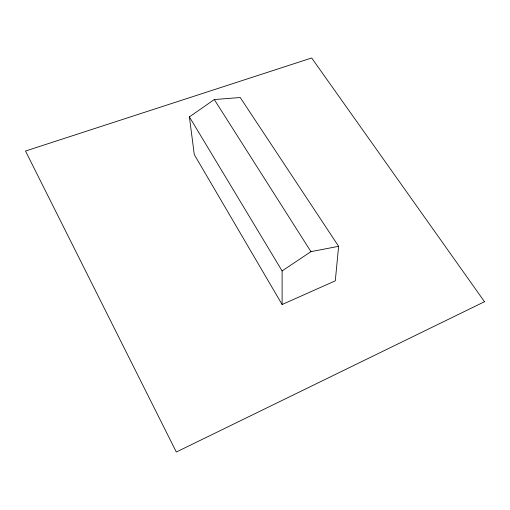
<?xml version="1.0" encoding="UTF-8"?>
<svg xmlns="http://www.w3.org/2000/svg" width="510" height="510" viewBox="0 0 510 510"><rect width="100%" height="100%" fill="white"/><g stroke="black" fill="none" stroke-linecap="round" stroke-linejoin="round"><path stroke-width="0.76" d="M338.621 246.317L335.3 280.831L282.113 304.521L194.278 154.568L189.401 116.886L214.289 99.546L240.223 97.518L338.621 246.317L310.941 251.653L282.113 270.938L282.113 304.521M214.289 99.546L310.941 251.653M189.401 116.886L282.113 270.938M484.5 301.722L176.326 452.026L25.5 151.03L311.674 57.974L484.5 301.722"/></g></svg>
